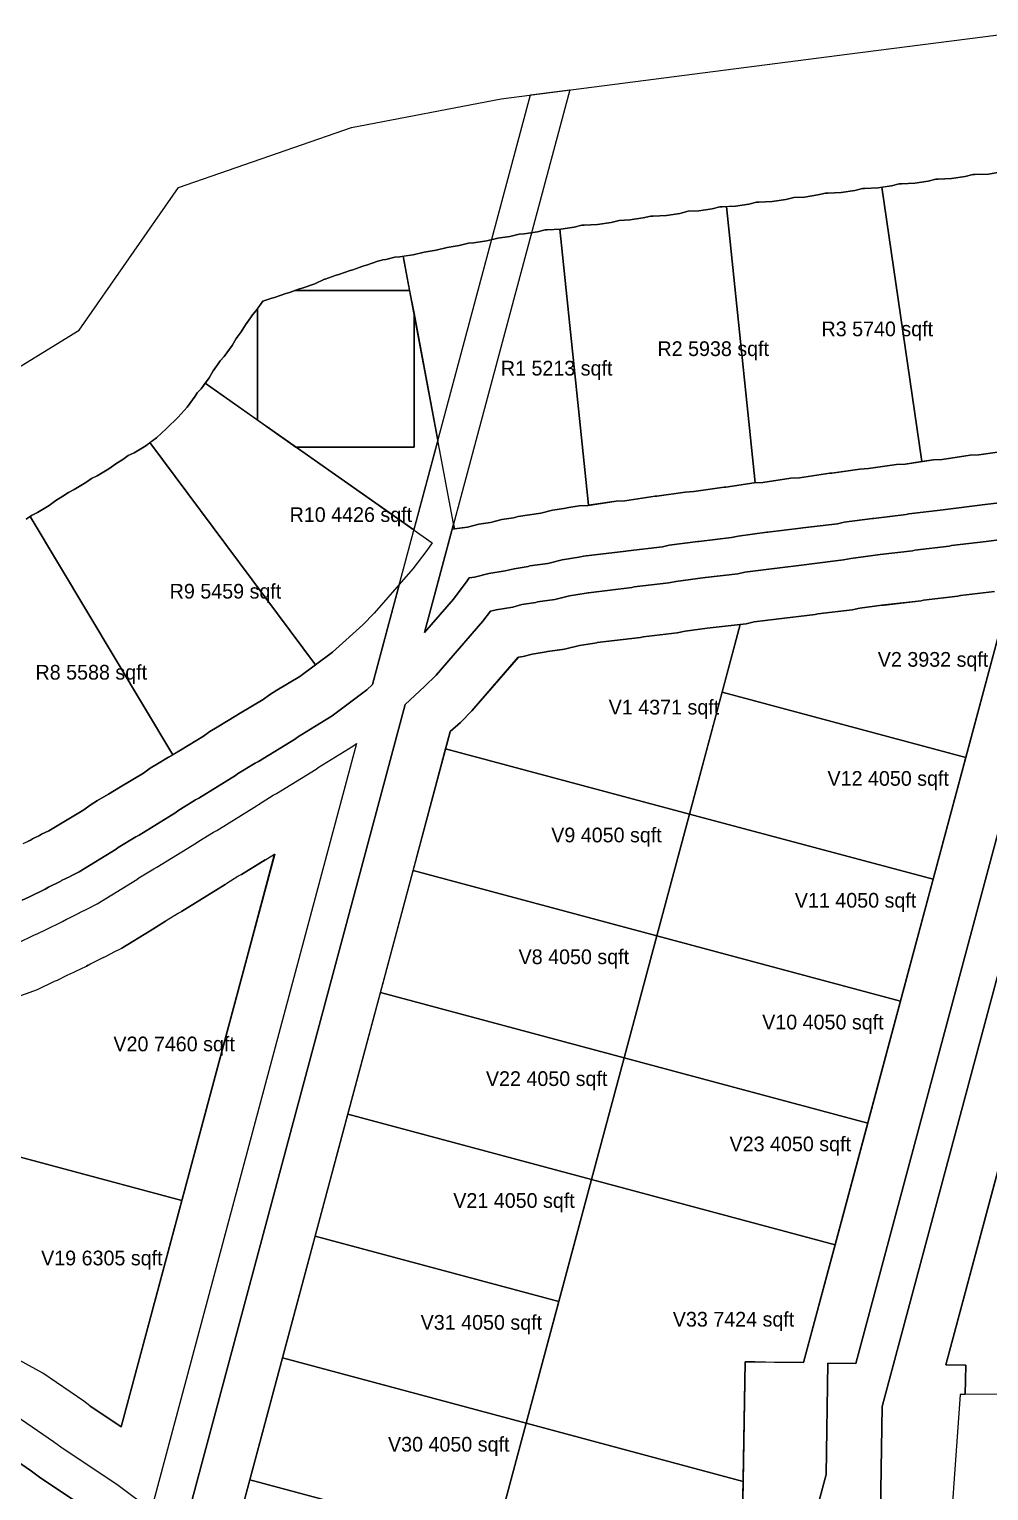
# Model space of a CAD drawing. Header units: metres. Extents: x 119 to 464, y -551 to -55.
# Drawn here: x 242.2 to 346.5, y -213.8 to -54.9 of the extents above; entities that cross this region are included whole.
import ezdxf

# ---------------------------------------------------------------- set-up
doc = ezdxf.new("R2010")
doc.units = ezdxf.units.M
for name, color, linetype in [('AMENITIES', 6, 'Continuous'), ('COLONY', 3, 'Continuous'), ('GARDENS', 82, 'Continuous'), ('PLOTS', 1, 'Continuous'), ('RIVER_PROMENADE', 62, 'Continuous'), ('ROADS', 8, 'Continuous'), ('TEXT', 7, 'Continuous')]:
    doc.layers.add(name, color=color, linetype=linetype)

msp = doc.modelspace()

# ---------------------------------------------------------------- linework, layer by layer
at = {"layer": 'AMENITIES'}
msp.add_lwpolyline([(284.01, -100.36), (271.14, -100.36), (266.98, -97.43), (266.98, -85.34), (267.58, -84.52), (268.56, -84.17), (268.85, -84.1), (270.06, -83.67), (270.35, -83.6), (271.1, -83.33), (283.53, -83.33), (284.01, -85.85), (284.01, -100.36)], close=True, dxfattribs=at)
at = {"layer": 'COLONY'}
for points in [[(151.35, -227.07), (134.39, -209.29), (126.82, -193.61), (122.36, -185.17), (118.94, -178.32), (122.83, -156.97), (143.97, -136.46), (164.23, -123.19), (208.6, -107.93), (221.48, -103.71), (247.6, -87.66), (258.4, -72.16), (277.21, -65.62), (293.47, -62.5), (331.12, -57.65), (352.37, -54.94)], [(363.26, -203.28), (343.39, -203.37), (341.9, -224.25)]]:
    msp.add_lwpolyline(points, dxfattribs=at)
at = {"layer": 'GARDENS'}
for points in [[(241.41, -149.63), (242.18, -149.25), (243.91, -148.43), (244.28, -148.21), (245.61, -147.55), (245.65, -147.53), (245.69, -147.5), (246.61, -147.05), (246.65, -147.03), (247.61, -146.55), (251.61, -144.08), (251.83, -143.91), (253.75, -142.73), (254.11, -142.55), (258.11, -140.08), (258.33, -139.91), (260.25, -138.73), (260.61, -138.55), (264.61, -136.08), (264.83, -135.91), (266.75, -134.73), (267.11, -134.55), (271.11, -132.08), (271.33, -131.91), (275.11, -129.58), (278.86, -126.75), (279.49, -126.18), (296.66, -62.09), (300.95, -61.54), (285.14, -120.53), (288.29, -116.91), (289.79, -114.91), (290.02, -114.59), (290.57, -114.51), (292.13, -114.13), (293.92, -113.84), (294.89, -113.59), (296.42, -113.34), (296.62, -113.29), (298.57, -113.01), (300.13, -112.63), (301.92, -112.34), (302.12, -112.29), (302.43, -112.24), (307.04, -111.7), (307.3, -111.64), (311.04, -111.2), (311.77, -111.04), (314.87, -110.63), (314.97, -110.62), (318.54, -110.2), (319.27, -110.04), (322.37, -109.63), (322.47, -109.62), (326.04, -109.2), (326.3, -109.14), (330.04, -108.7), (330.77, -108.54), (333.87, -108.13), (333.97, -108.12), (337.54, -107.7), (337.8, -107.64), (341.54, -107.2), (341.8, -107.14), (345.54, -106.7), (345.8, -106.64), (349.54, -106.2)], [(360.61, -108.83), (334.93, -204.67), (334.01, -261.53), (328.01, -261.53), (328.54, -228.5), (328.54, -228.5), (319.69, -261.53), (315.55, -261.53), (328.81, -212.06), (329, -199.95), (332.04, -200), (356.32, -109.36)], [(350.21, -110.14), (346.46, -110.58), (346.21, -110.64), (342.46, -111.08), (342.21, -111.14), (338.46, -111.58), (338.21, -111.64), (334.7, -112.06), (334.68, -112.06), (331.49, -112.47), (330.71, -112.64), (326.96, -113.08), (326.71, -113.14), (323.2, -113.56), (323.18, -113.56), (319.99, -113.97), (319.21, -114.14), (315.7, -114.56), (315.68, -114.56), (312.49, -114.97), (311.71, -115.14), (307.96, -115.58), (307.71, -115.64), (302.98, -116.2), (302.96, -116.2), (302.95, -116.2), (302.74, -116.26), (300.93, -116.55), (299.32, -116.94), (297.45, -117.2), (297.24, -117.26), (295.74, -117.5), (294.74, -117.76), (292.93, -118.05), (292.33, -118.2), (291.49, -119.31), (286.41, -125.16), (285.16, -126.41), (283.05, -128.34), (258.8, -218.85)], [(249.61, -216.59), (243.28, -212.37), (242.41, -211.71), (238.64, -209.14)]]:
    msp.add_lwpolyline(points, dxfattribs=at)
for points in [[(271.56, -83.17), (271.85, -83.1), (273.24, -82.61), (274.28, -82.12), (274.35, -82.1), (275.56, -81.67), (275.85, -81.6), (277.06, -81.17), (277.35, -81.1), (278.56, -80.67), (278.85, -80.6), (280.06, -80.17), (280.35, -80.1), (280.61, -80.01), (280.93, -79.96), (281.93, -79.71), (282.47, -79.68), (282.84, -79.62), (283.53, -83.33), (271.1, -83.33), (271.56, -83.17)], [(262.18, -92.07), (262.72, -91.33), (262.93, -90.98), (263.35, -90.52), (264.22, -89.33), (264.68, -88.57), (265.22, -87.83), (265.68, -87.07), (266.22, -86.33), (266.43, -85.98), (266.85, -85.52), (266.98, -85.34), (266.98, -97.43), (261.28, -93.43), (261.72, -92.83), (262.18, -92.07)], [(286.6, -99.66), (283.99, -109.38), (267.92, -98.1), (271.14, -100.36), (284.01, -100.36), (284.01, -85.85), (286.6, -99.66)], [(285.14, -120.53), (288.3, -108.74), (288.4, -109.27), (289.81, -109.06), (288.15, -109.31), (285.14, -120.53)], [(282.4, -115.33), (282.4, -115.34), (279.69, -118.44), (282.4, -115.33)], [(326.37, -199.91), (326.37, -199.91), (329.8, -187.11), (329.8, -187.11), (329.8, -187.11), (329.8, -187.11), (333.35, -173.86), (336.9, -160.61), (340.45, -147.36), (344, -134.11), (344, -134.11), (344, -134.11), (344, -134.11), (348.89, -115.84), (348.9, -115.84), (326.37, -199.91)], [(334.88, -117.57), (334.88, -117.57), (334.88, -117.57), (334.88, -117.57)], [(339.42, -117.01), (339.42, -117.01), (339.42, -117.01), (339.42, -117.01)], [(343.42, -116.51), (343.42, -116.51), (343.42, -116.51), (343.42, -116.51)], [(323.38, -119.07), (323.38, -119.07), (323.38, -119.07), (323.38, -119.07)], [(327.92, -118.51), (327.92, -118.51), (327.92, -118.51), (327.92, -118.51)], [(332.48, -117.88), (332.48, -117.88), (332.48, -117.88), (332.48, -117.88)], [(313.48, -120.38), (313.48, -120.38), (313.48, -120.38), (313.48, -120.38)], [(315.88, -120.07), (315.88, -120.07), (315.88, -120.07), (315.88, -120.07)], [(319.47, -119.65), (319.47, -119.65), (319.47, -119.65), (319.47, -119.65), (319.47, -119.65), (319.47, -119.65), (319.47, -119.65)], [(320.98, -119.38), (320.98, -119.38), (320.98, -119.38), (320.98, -119.38)], [(302.01, -121.94), (302.01, -121.94), (302.01, -121.94), (302.01, -121.94)], [(303.94, -121.62), (303.94, -121.62), (303.94, -121.62), (303.94, -121.62), (303.94, -121.62)], [(308.92, -121.01), (308.92, -121.01), (308.92, -121.01), (308.92, -121.01)], [(296.85, -122.88), (296.85, -122.88), (296.85, -122.88), (296.85, -122.88)], [(298.52, -122.6), (298.52, -122.6), (298.52, -122.6), (298.52, -122.6)], [(317.5, -127.01), (317.5, -127.01), (317.5, -127.01), (317.5, -127.01), (317.5, -127.01)], [(289.05, -130.3), (289.05, -130.3), (287.95, -131.3), (287.95, -131.3), (287.95, -131.3), (287.95, -131.3), (287.95, -131.3), (289.05, -130.3)], [(359.44, -134.46), (358.49, -138), (354.94, -151.24), (351.39, -164.49), (347.84, -177.74), (347.84, -177.74), (347.84, -177.74), (347.84, -177.74), (341.83, -200.16), (341.83, -200.16), (341.83, -200.16), (343.92, -200.19), (341.83, -200.16), (359.44, -134.46)], [(313.95, -140.26), (313.95, -140.26), (313.95, -140.26), (313.95, -140.26), (313.95, -140.26)], [(252.17, -206.88), (248.77, -204.61), (248.77, -204.61), (248.77, -204.61), (252.17, -206.87), (252.17, -206.87), (252.17, -206.87), (258.76, -182.27), (258.76, -182.27), (258.76, -182.27), (258.76, -182.27), (258.76, -182.27), (258.76, -182.27), (258.76, -182.27), (258.76, -182.27), (265.86, -155.78), (265.86, -155.78), (265.86, -155.78), (265.86, -155.78), (268.85, -144.61), (268.86, -144.61), (252.17, -206.88)], [(267.84, -145.24), (265.24, -146.85), (265.24, -146.85), (265.24, -146.85), (265.24, -146.85), (265.24, -146.85), (265.24, -146.85), (265.24, -146.85), (265.23, -146.85), (265.23, -146.85), (265.23, -146.85), (265.23, -146.85), (267.84, -145.24)], [(263.67, -147.77), (263.67, -147.77), (263.67, -147.77), (263.67, -147.77)], [(263.47, -147.92), (263.47, -147.92), (258.74, -150.85), (258.74, -150.85), (258.74, -150.85), (258.74, -150.85), (258.74, -150.85), (258.74, -150.85), (258.74, -150.85), (258.73, -150.85), (258.73, -150.85), (258.73, -150.85), (258.73, -150.85), (263.47, -147.92)], [(256.97, -151.92), (256.97, -151.92), (255.31, -152.95), (255.31, -152.95), (255.31, -152.95), (252.24, -154.85), (252.24, -154.85), (252.24, -154.85), (252.24, -154.85), (252.24, -154.85), (252.24, -154.85), (252.24, -154.85), (252.24, -154.85), (252.24, -154.85), (252.24, -154.85), (252.23, -154.85), (252.23, -154.85), (252.23, -154.85), (252.23, -154.85), (252.23, -154.85), (252.23, -154.85), (256.97, -151.92)], [(257.17, -151.77), (257.17, -151.77), (257.17, -151.77), (257.17, -151.77)], [(248.57, -156.69), (248.4, -156.8), (248.4, -156.8), (248.4, -156.8), (248.4, -156.8), (248.4, -156.8), (248.4, -156.8), (248.4, -156.8), (248.4, -156.8), (248.4, -156.8), (248.4, -156.8), (248.39, -156.8), (248.39, -156.8), (248.39, -156.8), (248.39, -156.8), (248.39, -156.8), (248.39, -156.8), (248.57, -156.69)], [(248.83, -156.54), (248.83, -156.54), (248.83, -156.54), (248.83, -156.54)], [(244.92, -158.45), (244.92, -158.45), (244.92, -158.45), (244.92, -158.45), (244.92, -158.45), (244.92, -158.45)], [(246.37, -157.76), (246.37, -157.76), (246.37, -157.76), (246.37, -157.76), (246.37, -157.76), (246.37, -157.76)], [(303.3, -180.01), (303.3, -180.01), (303.3, -180.01), (303.3, -180.01), (303.3, -180.01)], [(320.01, -199.81), (320.01, -199.81), (321.07, -199.83), (320.01, -199.81), (320.01, -199.81)], [(344, -200.2), (344, -200.2), (344, -200.2), (343.95, -203.37), (343.95, -203.37), (344, -200.2)], [(296.2, -206.5), (296.2, -206.5), (296.2, -206.5), (296.2, -206.5), (296.2, -206.5)]]:
    msp.add_lwpolyline(points, close=True, dxfattribs=at)
at = {"layer": 'PLOTS'}
for points in [[(348.48, -100.76), (345.43, -101.21), (344.48, -101.26), (341.43, -101.71), (340.48, -101.76), (339.24, -101.94), (334.88, -72.12), (335.93, -71.96), (335.93, -71.96), (336.76, -71.75), (337, -71.75), (338.47, -71.68), (339.93, -71.46), (340.76, -71.25), (341, -71.25), (342.47, -71.18), (343.93, -70.96), (344.76, -70.75), (345, -70.75), (346.47, -70.68), (347.93, -70.46)], [(241.83, -108.22), (242.27, -107.9), (257.77, -133.81), (257.3, -134.09), (256.1, -134.81), (255.31, -135.29), (254.6, -135.81), (252.1, -137.31), (250.8, -138.09), (249.6, -138.81), (248.81, -139.29), (248.1, -139.81), (244.3, -142.09), (243.51, -142.47), (243.3, -142.59), (242.51, -142.97), (242.3, -143.09), (242.06, -143.2)], [(348.89, -115.84), (344, -134.11), (344, -134.11), (344, -134.11), (344, -134.11), (317.5, -127.01), (317.5, -127.01), (317.5, -127.01), (319.47, -119.65), (319.47, -119.65), (319.47, -119.65), (320.14, -119.57), (320.14, -119.57), (320.98, -119.38), (320.98, -119.38), (323.38, -119.07), (323.38, -119.07), (327.64, -118.57), (327.64, -118.57), (327.92, -118.51), (327.92, -118.51), (331.64, -118.07), (331.64, -118.07), (332.48, -117.88), (332.48, -117.88), (334.88, -117.57), (334.88, -117.57), (335.14, -117.54), (339.14, -117.07), (339.14, -117.07), (339.42, -117.01), (339.42, -117.01), (343.14, -116.57), (343.14, -116.57), (343.42, -116.51), (343.42, -116.51), (347.14, -116.07)], [(237.81, -161.22), (243.07, -159.33), (243.07, -159.33), (243.07, -159.33), (243.07, -159.33), (244.92, -158.45), (244.92, -158.45), (244.92, -158.45), (244.92, -158.45), (245.23, -158.33), (245.23, -158.33), (245.23, -158.33), (245.23, -158.33), (246.23, -157.83), (246.37, -157.76), (246.37, -157.76), (246.37, -157.76), (246.37, -157.76), (246.56, -157.67), (246.56, -157.67), (248.39, -156.8), (248.39, -156.8), (248.39, -156.8), (248.39, -156.8), (248.39, -156.8), (248.4, -156.8), (248.4, -156.8), (248.4, -156.8), (248.4, -156.8), (248.4, -156.8), (248.4, -156.8), (248.4, -156.8), (248.4, -156.8), (248.4, -156.8), (248.4, -156.8), (248.74, -156.58), (248.74, -156.58), (248.74, -156.58), (248.74, -156.58), (248.74, -156.58), (248.75, -156.58), (248.75, -156.58), (248.75, -156.58), (248.75, -156.58), (248.75, -156.58), (248.75, -156.58), (248.75, -156.58), (248.75, -156.58), (248.75, -156.58), (248.79, -156.56), (248.83, -156.54), (250.22, -155.85), (250.22, -155.85), (250.22, -155.85), (250.22, -155.85), (250.22, -155.85), (250.23, -155.85), (250.23, -155.85), (250.23, -155.85), (250.23, -155.85), (250.23, -155.85), (250.23, -155.85), (250.23, -155.85), (250.23, -155.85), (250.23, -155.85), (250.23, -155.85), (250.23, -155.85), (250.23, -155.85), (250.25, -155.83), (250.25, -155.83), (250.25, -155.83), (250.25, -155.83), (250.25, -155.83), (250.26, -155.83), (250.26, -155.83), (250.26, -155.83), (250.26, -155.83), (250.26, -155.83), (250.26, -155.83), (250.26, -155.83), (250.26, -155.83), (250.26, -155.83), (250.3, -155.81), (251.22, -155.35), (251.22, -155.35), (251.22, -155.35), (251.22, -155.35), (251.22, -155.35), (251.23, -155.35), (251.23, -155.35), (251.23, -155.35), (251.23, -155.35), (251.23, -155.35), (251.23, -155.35), (251.23, -155.35), (251.23, -155.35), (251.23, -155.35), (251.23, -155.35), (251.23, -155.35), (251.23, -155.35), (251.25, -155.33), (251.25, -155.33), (251.25, -155.33), (251.25, -155.33), (251.25, -155.33), (251.26, -155.33), (251.26, -155.33), (251.26, -155.33), (251.26, -155.33), (251.26, -155.33), (251.26, -155.33), (251.26, -155.33), (251.26, -155.33), (251.26, -155.33), (252.23, -154.85), (252.23, -154.85), (252.23, -154.85), (252.23, -154.85), (252.23, -154.85), (252.24, -154.85), (252.24, -154.85), (252.24, -154.85), (252.24, -154.85), (252.24, -154.85), (252.24, -154.85), (252.24, -154.85), (252.24, -154.85), (252.24, -154.85), (252.24, -154.85), (255.31, -152.95), (255.31, -152.95), (255.31, -152.95), (256.97, -151.92), (256.97, -151.92), (257.17, -151.77), (257.17, -151.77), (258.35, -151.03), (258.35, -151.03), (258.35, -151.03), (258.36, -151.03), (258.36, -151.03), (258.36, -151.03), (258.36, -151.03), (258.36, -151.03), (258.36, -151.03), (258.73, -150.85), (258.73, -150.85), (258.73, -150.85), (258.74, -150.85), (258.74, -150.85), (258.74, -150.85), (258.74, -150.85), (258.74, -150.85), (258.74, -150.85), (258.74, -150.85), (263.47, -147.92), (263.47, -147.92), (263.67, -147.77), (263.67, -147.77), (264.85, -147.03), (264.85, -147.03), (264.85, -147.03), (264.86, -147.03), (264.86, -147.03), (264.86, -147.03), (264.86, -147.03), (264.86, -147.03), (264.86, -147.03), (265.23, -146.85), (265.23, -146.85), (265.23, -146.85), (265.24, -146.85), (265.24, -146.85), (265.24, -146.85), (265.24, -146.85), (265.24, -146.85), (265.24, -146.85), (265.24, -146.85), (268.85, -144.61), (268.85, -144.61), (268.85, -144.61), (265.86, -155.78), (265.86, -155.78), (265.86, -155.78), (265.86, -155.78), (258.76, -182.27), (258.76, -182.27), (258.76, -182.27), (258.76, -182.27), (258.76, -182.27), (258.76, -182.27), (232.27, -175.17)], [(232.27, -175.17), (258.76, -182.27), (258.76, -182.27), (258.76, -182.27), (252.17, -206.87), (252.17, -206.87), (252.17, -206.87), (252.17, -206.87), (248.77, -204.61), (248.77, -204.61), (248.11, -204.11), (248.11, -204.11), (243.64, -201.06), (243.64, -201.06), (243.64, -201.06), (243.64, -201.06), (243.64, -201.06), (243.64, -201.06), (243.64, -201.06), (243.63, -201.06), (243.63, -201.06), (243.63, -201.06), (241.07, -199.63)], [(363.26, -203.28), (343.95, -203.37), (343.95, -203.37), (343.95, -203.37), (343.95, -203.37), (344, -200.2), (344, -200.2), (344, -200.2), (344, -200.2), (344, -200.2), (344, -200.2), (344, -200.19), (344, -200.19), (344, -200.19), (344, -200.19), (344, -200.19), (343.99, -200.19), (343.99, -200.19), (343.99, -200.19), (343.99, -200.19), (343.99, -200.19), (343.99, -200.19), (343.99, -200.19), (341.83, -200.16), (341.83, -200.16), (341.83, -200.16), (347.84, -177.74)], [(264.96, -217.11), (266.15, -212.65), (266.15, -212.65), (266.15, -212.65), (292.65, -219.75)]]:
    msp.add_lwpolyline(points, dxfattribs=at)
for points in [[(318.97, -74.18), (320.43, -73.96), (321.26, -73.75), (321.5, -73.75), (322.97, -73.68), (324.43, -73.46), (325.32, -73.23), (326.47, -73.18), (327.93, -72.96), (328.76, -72.75), (329, -72.75), (330.47, -72.68), (331.93, -72.46), (332.76, -72.25), (333, -72.25), (334.47, -72.18), (334.88, -72.12), (339.24, -101.94), (337.43, -102.21), (336.48, -102.26), (333.43, -102.71), (332.48, -102.76), (329.43, -103.21), (329.23, -103.22), (325.93, -103.71), (324.98, -103.76), (321.93, -104.21), (321.09, -104.25), (317.98, -74.23), (318.97, -74.18)], [(299.97, -76.68), (301.43, -76.46), (302.26, -76.25), (302.5, -76.25), (303.97, -76.18), (305.43, -75.96), (306.32, -75.73), (307.47, -75.68), (308.93, -75.46), (309.76, -75.25), (310, -75.25), (311.47, -75.18), (312.93, -74.96), (313.82, -74.73), (314.97, -74.68), (316.43, -74.46), (317.26, -74.25), (317.5, -74.25), (317.98, -74.23), (321.09, -104.25), (320.98, -104.26), (317.93, -104.71), (317.73, -104.72), (314.43, -105.21), (313.48, -105.26), (310.43, -105.71), (310.23, -105.72), (306.93, -106.21), (305.98, -106.26), (302.98, -106.7), (299.87, -76.68), (299.97, -76.68)], [(282.84, -79.62), (283.93, -79.46), (285.13, -79.16), (286.43, -78.96), (287.63, -78.66), (288.93, -78.46), (289.93, -78.21), (290.47, -78.18), (291.93, -77.96), (293.13, -77.66), (294.43, -77.46), (295.43, -77.21), (295.97, -77.18), (297.43, -76.96), (298.26, -76.75), (298.5, -76.75), (299.87, -76.68), (302.98, -106.7), (302.93, -106.71), (301.98, -106.76), (300.84, -106.93), (300.31, -107.06), (299.07, -107.24), (297.81, -107.56), (295.34, -107.93), (294.81, -108.06), (293.57, -108.24), (292.31, -108.56), (291.07, -108.74), (289.81, -109.06), (288.4, -109.27), (282.84, -79.62)], [(256.02, -99.35), (257.11, -98.36), (258.36, -97.11), (259.35, -96.02), (260.22, -94.83), (260.43, -94.48), (260.85, -94.02), (261.28, -93.43), (285.98, -110.78), (285.39, -111.61), (283.89, -113.61), (279.69, -118.44), (278.44, -119.69), (275.16, -122.67), (273.29, -124.06), (255.29, -99.88), (256.02, -99.35)], [(242.42, -107.79), (243.07, -107.48), (244.33, -106.72), (245.07, -106.18), (245.83, -105.72), (246.42, -105.29), (247.07, -104.98), (248.33, -104.22), (248.92, -103.79), (249.57, -103.48), (250.83, -102.72), (251.57, -102.18), (252.33, -101.72), (252.92, -101.29), (253.57, -100.98), (254.83, -100.22), (255.29, -99.88), (273.29, -124.06), (271.6, -125.31), (269.1, -126.81), (268.31, -127.29), (267.6, -127.81), (265.1, -129.31), (263.8, -130.09), (262.6, -130.81), (261.81, -131.29), (261.1, -131.81), (258.6, -133.31), (257.77, -133.81), (242.27, -107.9), (242.42, -107.79)], [(313.95, -140.26), (313.95, -140.26), (287.45, -133.16), (287.45, -133.16), (287.45, -133.16), (287.95, -131.3), (287.95, -131.3), (287.95, -131.3), (289.05, -130.3), (289.05, -130.3), (290.3, -129.05), (290.3, -129.05), (295.35, -123.22), (295.35, -123.22), (295.35, -123.22), (295.36, -123.22), (295.36, -123.22), (295.36, -123.22), (295.87, -123.14), (295.87, -123.14), (296.85, -122.88), (296.85, -122.88), (298.37, -122.64), (298.37, -122.64), (298.52, -122.6), (298.52, -122.6), (300.16, -122.37), (300.36, -122.34), (300.36, -122.34), (302.01, -121.94), (302.01, -121.94), (303.87, -121.64), (303.87, -121.64), (303.94, -121.62), (303.94, -121.62), (303.94, -121.62), (308.64, -121.07), (308.64, -121.07), (308.92, -121.01), (308.92, -121.01), (312.64, -120.57), (312.64, -120.57), (313.48, -120.38), (313.48, -120.38), (315.88, -120.07), (315.88, -120.07), (319.47, -119.65), (319.47, -119.65), (319.47, -119.65), (313.95, -140.26), (313.95, -140.26)], [(313.95, -140.26), (317.5, -127.01), (344, -134.11), (340.45, -147.36), (313.95, -140.26)], [(283.9, -146.41), (287.45, -133.16), (313.95, -140.26), (310.4, -153.51), (283.9, -146.41)], [(310.4, -153.51), (313.95, -140.26), (340.45, -147.36), (336.9, -160.61), (310.4, -153.51)], [(280.35, -159.66), (283.9, -146.41), (310.4, -153.51), (306.85, -166.76), (280.35, -159.66)], [(306.85, -166.76), (310.4, -153.51), (336.9, -160.61), (333.35, -173.86), (306.85, -166.76)], [(276.8, -172.91), (280.35, -159.66), (306.85, -166.76), (303.3, -180.01), (276.8, -172.91)], [(303.3, -180.01), (306.85, -166.76), (333.35, -173.86), (329.8, -187.11), (303.3, -180.01)], [(273.25, -186.16), (276.8, -172.91), (303.3, -180.01), (299.75, -193.26), (273.25, -186.16)], [(319.79, -212.83), (319.79, -212.83), (296.2, -206.5), (296.2, -206.5), (296.2, -206.5), (303.3, -180.01), (303.3, -180.01), (303.3, -180.01), (329.8, -187.11), (329.8, -187.11), (329.8, -187.11), (326.37, -199.91), (326.37, -199.91), (326.37, -199.91), (324.47, -199.88), (320.01, -199.81), (320.01, -199.81), (320.01, -199.81), (320.01, -199.81), (320.01, -199.81), (320.01, -199.81), (320, -199.81), (320, -199.81), (320, -199.81), (320, -199.81), (320, -199.81), (320, -199.82), (320, -199.82), (320, -199.82), (320, -199.82), (320, -199.82), (320, -199.82), (320, -199.82), (319.79, -212.83), (319.79, -212.83)], [(269.7, -199.4), (273.25, -186.16), (299.75, -193.26), (296.2, -206.5), (269.7, -199.4)], [(266.15, -212.65), (269.7, -199.4), (296.2, -206.5), (292.65, -219.75), (266.15, -212.65)], [(292.65, -219.75), (296.2, -206.5), (319.79, -212.83), (319.59, -225.19), (319.15, -226.85), (292.65, -219.75)]]:
    msp.add_lwpolyline(points, close=True, dxfattribs=at)
at = {"layer": 'RIVER_PROMENADE'}
for points in [[(151.35, -227.07), (134.39, -209.29), (126.82, -193.61), (122.36, -185.17), (118.94, -178.32), (122.83, -156.97), (143.97, -136.46), (164.23, -123.19), (208.6, -107.93), (221.48, -103.71), (247.6, -87.66), (258.4, -72.16), (277.21, -65.62), (293.47, -62.5), (331.12, -57.65), (352.37, -54.94)], [(347.93, -70.46), (346.47, -70.68), (345, -70.75), (344.76, -70.75), (343.93, -70.96), (342.47, -71.18), (341, -71.25), (340.76, -71.25), (339.93, -71.46), (338.47, -71.68), (337, -71.75), (336.76, -71.75), (335.93, -71.96), (334.47, -72.18), (333, -72.25), (332.76, -72.25), (331.93, -72.46), (330.47, -72.68), (329, -72.75), (328.76, -72.75), (327.93, -72.96), (326.47, -73.18), (325.32, -73.23), (324.43, -73.46), (322.97, -73.68), (321.5, -73.75), (321.26, -73.75), (320.43, -73.96), (318.97, -74.18), (317.5, -74.25), (317.26, -74.25), (316.43, -74.46), (314.97, -74.68), (313.82, -74.73), (312.93, -74.96), (311.47, -75.18), (310, -75.25), (309.76, -75.25), (308.93, -75.46), (307.47, -75.68), (306.32, -75.73), (305.43, -75.96), (303.97, -76.18), (302.5, -76.25), (302.26, -76.25), (301.43, -76.46), (299.97, -76.68), (298.5, -76.75), (298.26, -76.75), (297.43, -76.96), (295.97, -77.18), (295.43, -77.21), (294.43, -77.46), (293.13, -77.66), (291.93, -77.96), (290.47, -78.18), (289.93, -78.21), (288.93, -78.46), (287.63, -78.66), (286.43, -78.96), (285.13, -79.16), (283.93, -79.46), (282.47, -79.68), (281.93, -79.71), (280.93, -79.96), (280.61, -80.01), (280.35, -80.1), (280.06, -80.17), (278.85, -80.6), (278.56, -80.67), (277.35, -81.1), (277.06, -81.17), (275.85, -81.6), (275.56, -81.67), (274.35, -82.1), (274.28, -82.12), (273.24, -82.61), (271.85, -83.1), (271.56, -83.17), (270.35, -83.6), (270.06, -83.67), (268.85, -84.1), (268.56, -84.17), (267.58, -84.52), (266.85, -85.52), (266.43, -85.98), (266.22, -86.33), (265.68, -87.07), (265.22, -87.83), (264.68, -88.57), (264.22, -89.33), (263.35, -90.52), (262.93, -90.98), (262.72, -91.33), (262.18, -92.07), (261.72, -92.83), (260.85, -94.02), (260.43, -94.48), (260.22, -94.83), (259.35, -96.02), (258.36, -97.11), (257.11, -98.36), (256.02, -99.35), (254.83, -100.22), (253.57, -100.98), (252.92, -101.29), (252.33, -101.72), (251.57, -102.18), (250.83, -102.72), (249.57, -103.48), (248.92, -103.79), (248.33, -104.22), (247.07, -104.98), (246.42, -105.29), (245.83, -105.72), (245.07, -106.18), (244.33, -106.72), (243.07, -107.48), (242.42, -107.79), (241.83, -108.22)]]:
    msp.add_lwpolyline(points, dxfattribs=at)
at = {"layer": 'ROADS'}
for points in [[(349.54, -106.2), (345.8, -106.64), (345.54, -106.7), (341.8, -107.14), (341.54, -107.2), (337.8, -107.64), (337.54, -107.7), (333.97, -108.12), (333.87, -108.13), (330.77, -108.54), (330.04, -108.7), (326.3, -109.14), (326.04, -109.2), (322.47, -109.62), (322.37, -109.63), (319.27, -110.04), (318.54, -110.2), (314.97, -110.62), (314.87, -110.63), (311.77, -111.04), (311.04, -111.2), (307.3, -111.64), (307.04, -111.7), (302.43, -112.24), (302.12, -112.29), (301.92, -112.34), (300.13, -112.63), (298.57, -113.01), (296.62, -113.29), (296.42, -113.34), (294.89, -113.59), (293.92, -113.84), (292.13, -114.13), (290.57, -114.51), (290.02, -114.59), (289.79, -114.91), (288.29, -116.91), (285.14, -120.53), (288.15, -109.31), (289.81, -109.06), (289.81, -109.06), (291.07, -108.74), (292.31, -108.56), (293.57, -108.24), (294.81, -108.06), (295.34, -107.93), (297.81, -107.56), (299.07, -107.24), (300.31, -107.06), (300.84, -106.93), (301.98, -106.76), (302.93, -106.71), (305.98, -106.26), (306.93, -106.21), (310.23, -105.72), (310.43, -105.71), (313.48, -105.26), (314.43, -105.21), (317.73, -104.72), (317.93, -104.71), (320.98, -104.26), (321.93, -104.21), (324.98, -103.76), (325.93, -103.71), (329.23, -103.22), (329.43, -103.21), (332.48, -102.76), (333.43, -102.71), (336.48, -102.26), (337.43, -102.21), (340.48, -101.76), (341.43, -101.71), (344.48, -101.26), (345.43, -101.21), (348.48, -100.76)], [(356.32, -109.36), (332.04, -200), (329, -199.95), (328.81, -212.06), (315.55, -261.53), (309.86, -261.53), (319.59, -225.22), (320, -199.81), (326.37, -199.91), (326.37, -199.91), (348.9, -115.84)], [(364.95, -113.89), (341.83, -200.16), (344, -200.19), (343.95, -203.37), (343.39, -203.37), (341.9, -224.25), (341.2, -241.03), (338.8, -261.53), (334.01, -261.53), (334.93, -204.67), (360.61, -108.83)], [(258.8, -218.85), (283.05, -128.34), (285.16, -126.41), (286.41, -125.16), (291.49, -119.31), (292.33, -118.2), (292.93, -118.05), (294.74, -117.76), (295.74, -117.5), (297.24, -117.26), (297.45, -117.2), (299.32, -116.94), (300.93, -116.55), (302.74, -116.26), (302.95, -116.2), (302.96, -116.2), (302.98, -116.2), (307.71, -115.64), (307.96, -115.58), (311.71, -115.14), (312.49, -114.97), (315.68, -114.56), (315.7, -114.56), (319.21, -114.14), (319.99, -113.97), (323.18, -113.56), (323.2, -113.56), (326.71, -113.14), (326.96, -113.08), (330.71, -112.64), (331.49, -112.47), (334.68, -112.06), (334.7, -112.06), (338.21, -111.64), (338.46, -111.58), (342.21, -111.14), (342.46, -111.08), (346.21, -110.64), (346.46, -110.58), (350.21, -110.14)], [(241.51, -143.47), (242.3, -143.09), (242.51, -142.97), (243.3, -142.59), (243.51, -142.47), (244.3, -142.09), (248.1, -139.81), (248.81, -139.29), (249.6, -138.81), (250.8, -138.09), (252.1, -137.31), (254.6, -135.81), (255.31, -135.29), (256.1, -134.81), (257.3, -134.09), (258.6, -133.31), (261.1, -131.81), (261.81, -131.29), (262.6, -130.81), (263.8, -130.09), (265.1, -129.31), (267.6, -127.81), (268.31, -127.29), (269.1, -126.81), (271.6, -125.31), (275.16, -122.67), (278.44, -119.69), (279.69, -118.44), (282.4, -115.33), (279.49, -126.18), (278.86, -126.75), (275.11, -129.58), (271.33, -131.91), (271.11, -132.08), (267.11, -134.55), (266.75, -134.73), (264.83, -135.91), (264.61, -136.08), (260.61, -138.55), (260.25, -138.73), (258.33, -139.91), (258.11, -140.08), (254.11, -142.55), (253.75, -142.73), (251.83, -143.91), (251.61, -144.08), (247.61, -146.55), (246.65, -147.03), (246.61, -147.05), (245.69, -147.5), (245.65, -147.53), (245.61, -147.55), (244.28, -148.21), (243.91, -148.43), (242.18, -149.25), (241.41, -149.63)], [(347.14, -116.07), (343.42, -116.51), (343.14, -116.57), (339.42, -117.01), (339.14, -117.07), (334.88, -117.57), (332.48, -117.88), (331.64, -118.07), (327.92, -118.51), (327.64, -118.57), (323.38, -119.07), (320.98, -119.38), (320.14, -119.57), (315.88, -120.07), (313.48, -120.38), (312.64, -120.57), (308.92, -121.01), (308.64, -121.07), (303.94, -121.62), (303.87, -121.64), (302.01, -121.94), (300.36, -122.34), (298.52, -122.6), (298.37, -122.64), (296.85, -122.88), (295.87, -123.14), (295.36, -123.22), (290.3, -129.05), (289.05, -130.3), (287.95, -131.3), (287.95, -131.31), (264.96, -217.11)], [(240.96, -154.25), (242.74, -153.41), (243.02, -153.3), (244.02, -152.8), (245.8, -151.96), (246.22, -151.71), (246.25, -151.69), (246.27, -151.68), (247.56, -151.04), (247.58, -151.03), (247.6, -151.02), (248.56, -150.54), (248.58, -150.53), (249.56, -150.04), (253.87, -147.38), (254.1, -147.21), (255.7, -146.22), (256.06, -146.04), (260.37, -143.38), (260.6, -143.21), (262.2, -142.22), (262.56, -142.04), (266.87, -139.38), (267.1, -139.21), (268.7, -138.22), (269.06, -138.04), (273.37, -135.38), (273.6, -135.21), (277.37, -132.88), (277.77, -132.58), (277.77, -132.58), (255.44, -215.93), (251.83, -213.26), (245.59, -209.1), (244.81, -208.51), (240.74, -205.74)], [(238.64, -209.14), (242.41, -211.71), (243.28, -212.37), (249.61, -216.59)]]:
    msp.add_lwpolyline(points, dxfattribs=at)

# ---------------------------------------------------------------- texts
at = {"layer": 'TEXT'}
for s, p in [('R3 5740 sqft', (328.32, -88.32)), ('R2 5938 sqft', (310.48, -90.47)), ('R1 5213 sqft', (293.45, -92.59)), ('R10 4426 sqft', (270.48, -108.51)), ('R9 5459 sqft', (257.44, -116.84)), ('V2 3932 sqft', (334.44, -124.25)), ('R8 5588 sqft', (242.85, -125.65)), ('V1 4371 sqft', (305.18, -129.44)), ('V12 4050 sqft', (328.97, -137.19)), ('V9 4050 sqft', (298.93, -143.34)), ('V11 4050 sqft', (325.42, -150.44)), ('V8 4050 sqft', (295.38, -156.58)), ('V10 4050 sqft', (321.87, -163.68)), ('V20 7460 sqft', (251.32, -166.06)), ('V22 4050 sqft', (291.83, -169.83)), ('V23 4050 sqft', (318.32, -176.93)), ('V21 4050 sqft', (288.28, -183.08)), ('V19 6305 sqft', (243.46, -189.33)), ('V31 4050 sqft', (284.73, -196.33)), ('V33 7424 sqft', (312.15, -195.99)), ('V30 4050 sqft', (281.18, -209.58))]:
    msp.add_text(s, height=1.6, dxfattribs=at).set_placement(p)

doc.saveas('drawing.dxf')
